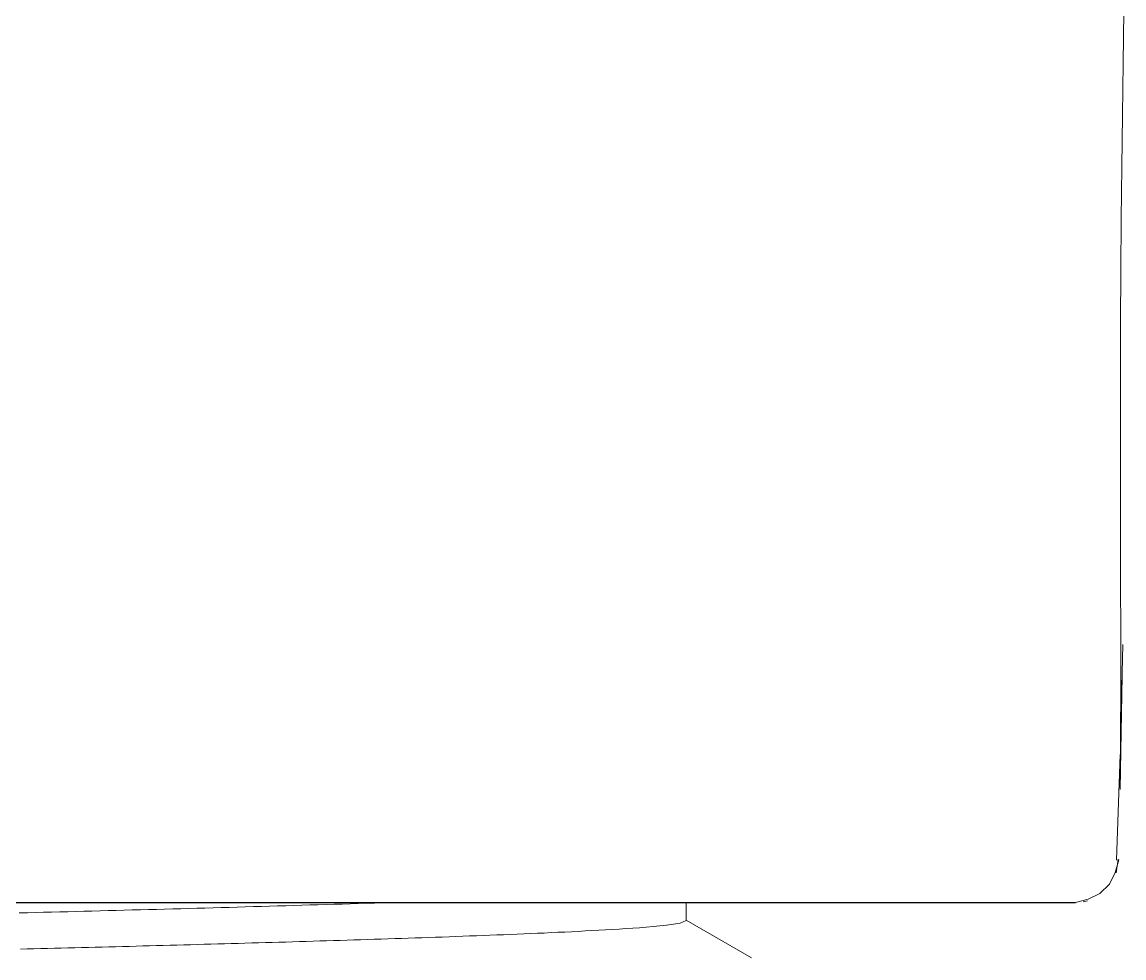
# Model space of a CAD drawing. Extents: x -5208 to -4788, y -2139 to -1842.
# Drawn here: x -5135.6 to -5122.97, y -2059.03 to -2048.31 of the extents above; entities that cross this region are included whole.
import ezdxf

# ---------------------------------------------------------------- set-up
doc = ezdxf.new("R2010")
doc.units = 0
doc.header["$LTSCALE"] = 7
doc.layers.add('D', color=2, linetype='CONTINUOUS')
doc.layers.add('Trimetric', color=7, linetype='CONTINUOUS')

msp = doc.modelspace()

# ---------------------------------------------------------------- linework, layer by layer
at = {"layer": 'D', "color": 0}
msp.add_line((-5151.545, -2058.397), (-5123.53, -2058.397), dxfattribs=at)
at = {"layer": 'Trimetric', "color": 0, "linetype": 'Continuous', "lineweight": 18}
for points in [[(-5123.017, -2057.102), (-5123.011, -2056.508), (-5123.009, -2055.914), (-5123.009, -2055.32), (-5123.011, -2054.725), (-5123.012, -2054.131), (-5123.014, -2053.537), (-5123.014, -2052.943), (-5123.013, -2052.349), (-5123.011, -2051.755), (-5123.008, -2051.16), (-5123.003, -2050.566), (-5122.997, -2049.972), (-5122.99, -2049.378), (-5122.982, -2048.784), (-5122.973, -2048.19)], [(-5123.011, -2056.577), (-5122.986, -2055.441)], [(-5122.995, -2055.797), (-5123.017, -2057.1)], [(-5123.057, -2057.911), (-5123.015, -2056.702)], [(-5123.53, -2058.397), (-5123.382, -2058.358), (-5123.248, -2058.294), (-5123.138, -2058.187), (-5123.072, -2058.054), (-5123.03, -2057.906)], [(-5123.061, -2058.058), (-5123.039, -2057.901)], [(-5123.44, -2058.388), (-5123.389, -2058.376)], [(-5135.633, -2058.516), (-5135.54, -2058.514), (-5135.448, -2058.511), (-5135.355, -2058.509), (-5135.263, -2058.507), (-5135.17, -2058.504), (-5135.078, -2058.502), (-5134.985, -2058.499), (-5134.893, -2058.497), (-5134.8, -2058.495), (-5134.708, -2058.492), (-5134.615, -2058.49), (-5134.523, -2058.487), (-5134.43, -2058.485), (-5134.338, -2058.482), (-5134.245, -2058.48), (-5134.153, -2058.478), (-5134.06, -2058.475), (-5133.968, -2058.473), (-5133.875, -2058.47), (-5133.783, -2058.468), (-5133.69, -2058.465), (-5133.598, -2058.463), (-5133.505, -2058.46), (-5133.413, -2058.457), (-5133.32, -2058.455), (-5133.228, -2058.452), (-5133.135, -2058.45), (-5133.043, -2058.447), (-5132.95, -2058.444), (-5132.858, -2058.442), (-5132.765, -2058.439), (-5132.673, -2058.436), (-5132.58, -2058.434), (-5132.488, -2058.431), (-5132.395, -2058.428), (-5132.303, -2058.425), (-5132.21, -2058.423), (-5132.118, -2058.42), (-5132.025, -2058.417), (-5131.933, -2058.414), (-5131.84, -2058.411), (-5131.748, -2058.408), (-5131.655, -2058.405), (-5131.563, -2058.403), (-5131.47, -2058.4), (-5131.378, -2058.397)], [(-5127.989, -2058.604), (-5127.989, -2058.397)], [(-5127.989, -2058.604), (-5128.06, -2058.633), (-5128.137, -2058.646), (-5128.214, -2058.656), (-5128.292, -2058.664), (-5128.37, -2058.672), (-5128.447, -2058.678), (-5128.525, -2058.685), (-5128.603, -2058.69), (-5128.681, -2058.696), (-5128.759, -2058.701), (-5128.837, -2058.706), (-5128.914, -2058.71), (-5128.992, -2058.715), (-5129.07, -2058.719), (-5129.148, -2058.723), (-5129.226, -2058.727), (-5129.304, -2058.731), (-5129.382, -2058.735), (-5129.46, -2058.738), (-5129.538, -2058.742), (-5129.616, -2058.746), (-5129.694, -2058.749), (-5129.772, -2058.752), (-5129.85, -2058.756), (-5129.928, -2058.759), (-5130.006, -2058.762), (-5130.084, -2058.765), (-5130.162, -2058.768), (-5130.239, -2058.771), (-5130.317, -2058.775), (-5130.395, -2058.777), (-5130.473, -2058.78), (-5130.551, -2058.783), (-5130.629, -2058.786), (-5130.707, -2058.789), (-5130.785, -2058.792), (-5130.863, -2058.794), (-5130.941, -2058.797), (-5131.019, -2058.8), (-5131.097, -2058.803), (-5131.175, -2058.805), (-5131.253, -2058.808), (-5131.331, -2058.81), (-5131.409, -2058.813), (-5131.487, -2058.815), (-5131.565, -2058.818), (-5131.643, -2058.82), (-5131.721, -2058.823), (-5131.799, -2058.825), (-5131.877, -2058.828), (-5131.955, -2058.83), (-5132.033, -2058.832), (-5132.111, -2058.835), (-5132.189, -2058.837), (-5132.267, -2058.84), (-5132.345, -2058.842), (-5132.423, -2058.844), (-5132.501, -2058.847), (-5132.579, -2058.849), (-5132.657, -2058.851), (-5132.735, -2058.853), (-5132.813, -2058.856), (-5132.891, -2058.858), (-5132.969, -2058.86), (-5133.047, -2058.862), (-5133.125, -2058.865), (-5133.203, -2058.867), (-5133.281, -2058.869), (-5133.359, -2058.871), (-5133.437, -2058.873), (-5133.515, -2058.875), (-5133.593, -2058.878), (-5133.671, -2058.88), (-5133.749, -2058.882), (-5133.827, -2058.884), (-5133.905, -2058.886), (-5133.983, -2058.888), (-5134.061, -2058.89), (-5134.139, -2058.892), (-5134.217, -2058.894), (-5134.295, -2058.896), (-5134.373, -2058.899), (-5134.451, -2058.901), (-5134.529, -2058.903), (-5134.607, -2058.905), (-5134.685, -2058.907), (-5134.763, -2058.909), (-5134.841, -2058.911), (-5134.919, -2058.913), (-5134.997, -2058.915), (-5135.075, -2058.917), (-5135.153, -2058.919), (-5135.231, -2058.921), (-5135.309, -2058.923), (-5135.387, -2058.925), (-5135.465, -2058.927), (-5135.543, -2058.929), (-5135.621, -2058.931)], [(-5127.241, -2059.032), (-5127.989, -2058.599)]]:
    msp.add_lwpolyline(points, dxfattribs=at)

doc.saveas('drawing.dxf')
